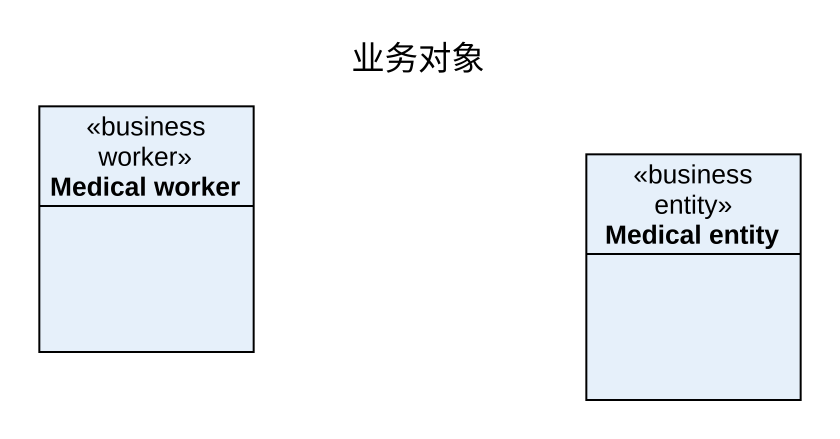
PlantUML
@startuml
title 业务对象
hide circle
hide empty members
class "Medical worker" as Medical_worker <<business worker>>
class "Medical entity" as Medical_entity <<business entity>>
@enduml
